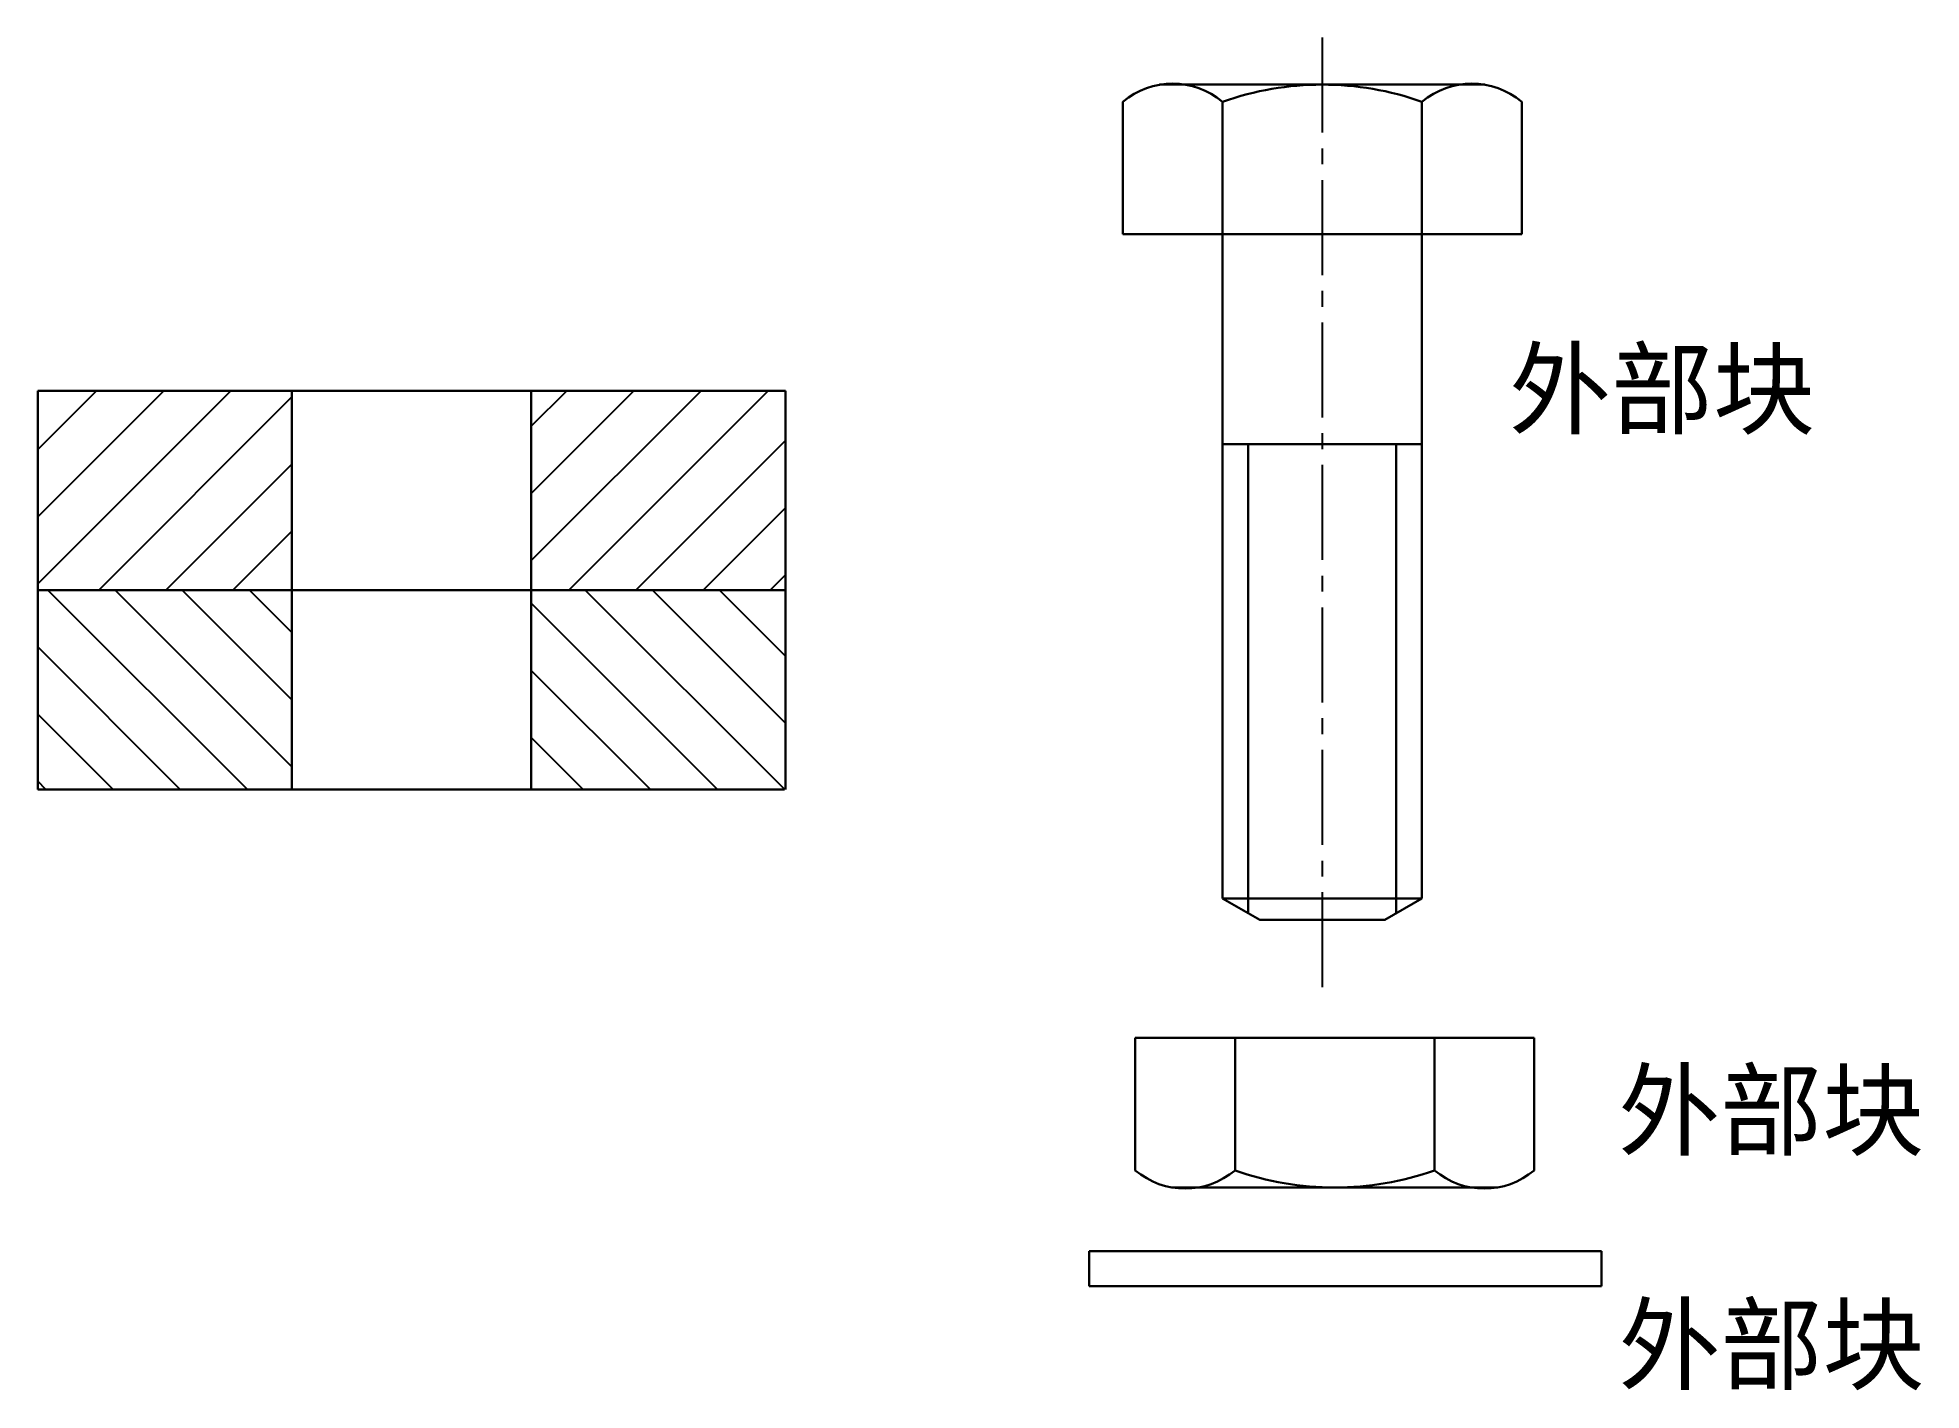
# Model space of a CAD drawing. Header units: millimetres. Extents: x 35 to 413, y 17 to 289.
import ezdxf

# ---------------------------------------------------------------- set-up
doc = ezdxf.new("R2010")
doc.units = ezdxf.units.MM
doc.linetypes.add('CENTER2', pattern=[28.575, 19.05, -3.175, 3.175, -3.175])
doc.layers.add('剖面线', color=5, linetype='Continuous')
doc.layers.add('点划线', color=1, linetype='CENTER2')
doc.layers.add('粗实线', color=7, linetype='Continuous', lineweight=30)
doc.styles.add('样式 1', font='simsun.ttf')

msp = doc.modelspace()

# ---------------------------------------------------------------- hatches: boundary and pattern name
at = {"layer": '剖面线'}
h = msp.add_hatch(dxfattribs=at)
h.set_pattern_fill('ANSI31', color=256, scale=3, style=0)
h.set_pattern_definition([(45, (-4.512, 17.761), (-6.7352, 6.7352), [])])
h.paths.add_polyline_path([(86.49, 217.76), (35.49, 217.76), (35.49, 177.76), (86.49, 177.76)])
h.paths.add_polyline_path([(185.49, 217.76), (134.49, 217.76), (134.49, 177.76), (185.49, 177.76)])
h = msp.add_hatch(dxfattribs=at)
h.set_pattern_fill('ANSI31', color=256, scale=3, angle=90, style=0)
h.set_pattern_definition([(135, (-4.512, 17.761), (-6.7352, -6.7352), [])])
h.paths.add_polyline_path([(86.49, 177.76), (35.49, 177.76), (35.49, 137.76), (86.49, 137.76)])
h.paths.add_polyline_path([(185.49, 177.76), (134.49, 177.76), (134.49, 137.76), (185.49, 137.76)])

# ---------------------------------------------------------------- linework, layer by layer
at = {"layer": '点划线'}
msp.add_line((293.14, 288.59), (293.14, 98.13), dxfattribs=at)
at = {"layer": '粗实线'}
for p, q in [((325.77, 279.16), (260.51, 279.16)), ((253.14, 275.73), (253.14, 249.16)), ((273.14, 249.16), (273.14, 275.73)), ((313.14, 249.16), (313.14, 275.73)), ((333.14, 249.16), (333.14, 275.73)), ((253.14, 249.16), (333.14, 249.16)), ((273.14, 249.16), (273.14, 115.88)), ((313.14, 249.16), (313.14, 115.88)), ((35.49, 137.76), (35.49, 217.76)), ((35.49, 217.76), (185.49, 217.76)), ((185.49, 217.76), (185.49, 137.76)), ((273.14, 207.07), (313.14, 207.07)), ((278.31, 207.07), (278.31, 112.9)), ((307.98, 207.07), (307.98, 112.9)), ((35.49, 177.76), (185.49, 177.76)), ((35.49, 137.76), (185.31, 137.76)), ((273.14, 115.88), (293.14, 115.88)), ((273.14, 115.88), (280.59, 111.59)), ((313.14, 115.88), (293.14, 115.88)), ((313.14, 115.88), (305.7, 111.59)), ((280.59, 111.59), (293.14, 111.59)), ((305.7, 111.59), (293.14, 111.59)), ((255.64, 87.93), (255.64, 61.36)), ((335.64, 87.93), (255.64, 87.93)), ((275.64, 87.93), (275.64, 61.36)), ((315.64, 87.93), (315.64, 61.36)), ((335.64, 61.36), (335.64, 87.93)), ((263.01, 57.93), (328.27, 57.93)), ((246.37, 45.15), (349.13, 45.15)), ((246.37, 45.15), (246.37, 38.15)), ((349.13, 45.15), (349.13, 38.15)), ((246.37, 38.15), (349.13, 38.15))]:
    msp.add_line(p, q, dxfattribs=at)
at = {"layer": '粗实线', "color": 1}
for p, q in [((86.49, 217.76), (86.49, 137.76)), ((134.49, 217.76), (134.49, 137.76))]:
    msp.add_line(p, q, dxfattribs=at)
at = {"layer": '粗实线'}
for centre, radius, start, end in [((263.14, 263.88), 15.5, 49.8329, 130.1671), ((293.14, 219.16), 60, 70.5288, 109.4712), ((323.14, 263.88), 15.5, 49.8329, 130.1671), ((265.64, 73.21), 15.5, 229.8329, 310.1671), ((295.64, 117.93), 60, 250.5288, 289.4712), ((325.64, 73.21), 15.5, 229.8329, 310.1671)]:
    msp.add_arc(centre, radius, start, end, dxfattribs=at)

# ---------------------------------------------------------------- texts
at = {"color": 1, "style": '样式 1'}
for p in [(330.6, 210.6), (352.5, 65.91), (352.57, 18.92)]:
    msp.add_text('外部块', height=15, dxfattribs=at).set_placement(p)

doc.saveas('drawing.dxf')
